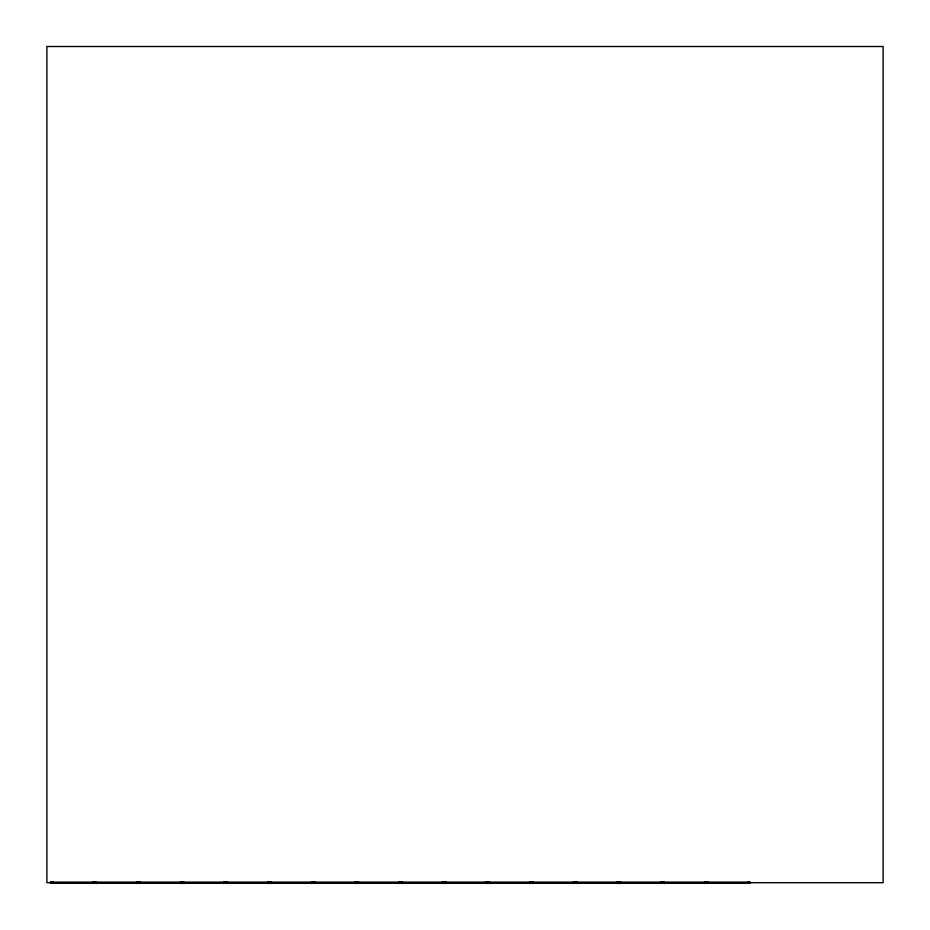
<?xml version="1.0" encoding="UTF-8"?>
<svg xmlns="http://www.w3.org/2000/svg" width="930" height="930" viewBox="0 0 930 930"><rect width="100%" height="100%" fill="white"/><g stroke="black" fill="none" stroke-linecap="round" stroke-linejoin="round"><path stroke-width="1.4" d="M51.673 883.012C49.383 881.628 52.743 883.779 50.813 882.291M94.256 883.012L95.36 883.268L95.36 882.14L94 882.698C94.93 884.814 94.372 880.617 95.348 883.012M94.279 882.64L95.162 883.058M94.325 883.175L95.767 882.849M139.012 883.012L137.838 882.698L138.849 882.21L138.628 883.314L137.861 882.547L139.012 882.396M137.977 882.837L138.465 882.198M138.465 883.209L139.43 882.582M181.699 883.14C182.524 880.013 182.78 884.779 181.338 882.698L182.141 881.907L182.931 882.698L182.141 883.5L181.176 882.849M182.617 882.5L181.687 882.965L182.582 882.454M226.42 882.861C224.293 882.338 227.362 882.907 225.2 882.547M226.769 882.826L224.839 882.582M268.514 882.826L269.642 882.093L269.921 883.151L268.898 882.942L269.642 882.105L269.479 883.5L268.677 882.698L269.479 881.907L270.27 882.698L269.479 883.372L268.514 882.849M269.037 883.14L270.386 882.849M313.747 882.861C311.631 882.338 314.7 882.907 312.538 882.547M357.783 882.826C355.423 882.896 357.492 882.093 356.818 883.5L357.608 882.698L356.248 882.14L356.248 883.268L357.783 882.849M401.086 882.861C398.97 882.338 402.039 882.907 399.877 882.547M399.516 882.582L400.621 883.209L400.749 882.256M445.121 882.849L443.68 883.175L443.587 882.14L444.714 882.14L444.156 883.5C443.587 881.175 445.145 883.547 443.552 882.547M444.156 883.221L444.156 882.175M487.576 882.268C488.331 883.407 487.913 883.663 487.506 882.163C488.192 881.931 487.576 884.058 487.89 882.186M530.984 882.57C532.716 881.001 530.623 884.814 532.286 882.698L530.925 882.14L530.925 883.268L532.053 883.268L531.972 882.233M531.251 882.128L531.356 883.209L531.693 882.221M574.705 882.965L575.647 882.57M575.519 883.058C574.24 882.256 576.182 883.337 574.752 882.384M618.578 882.268L618.636 883.186L619.322 882.57M663.102 882.861C661.032 882.245 663.985 882.954 661.893 882.547M662.09 883.023L662.09 882.384M662.044 882.965L662.858 883.058L662.765 882.256M662.858 883.058L663.462 882.849M706.103 883.221C705.8 881.663 706.963 883.221 705.568 882.547M137.512 882.826L138.117 882.349M224.839 882.826L226.222 882.384M269.107 883.07L269.223 882.268M356.329 882.837L356.55 882.256M530.891 882.547C533.89 882.396 530.1 882.256 530.914 882.942M618.229 882.547C620.949 883.093 616.869 882.012 619.438 882.861M50.964 883.302L51.65 882.64M138.303 883.302L138.628 882.105M181.978 883.302L182.303 882.105L182.745 882.547M225.641 883.302L225.967 882.105M269.316 883.314L269.642 882.105M312.98 883.302L313.305 882.105M356.655 883.302L356.981 882.105M400.319 883.302L400.644 882.105M444.761 882.861L443.912 883.279L444.319 882.105M487.657 883.302L487.983 882.105M531.332 883.314L531.658 882.105M574.996 883.302L575.321 882.093M618.671 883.302L618.996 882.105M662.334 883.302L662.66 882.105M706.777 882.861L706.01 883.314L706.335 882.105M139.047 882.942L137.861 882.547M488.401 882.942L487.215 882.547M574.554 882.547L575.763 882.861M93.837 882.826L95.278 882.233M226.606 882.698L225.246 883.268L225.246 882.14L226.281 882.233M268.805 882.698L269.956 882.233M356.329 882.57L357.294 882.5M399.691 882.698L401.051 882.14L401.051 883.268L400.005 883.175M443.192 882.826L444.633 882.233M487.029 882.698L488.39 882.14L487.82 883.5L487.029 882.698L488.297 882.233M488.494 882.698L487.343 883.175M574.368 882.698L575.728 882.14L575.728 883.268L574.682 883.175M618.264 882.14L618.834 883.5L619.392 882.14L618.264 882.14L619.31 882.233M661.532 882.826L662.974 882.233M663.171 882.698L662.021 883.175M181.536 882.547L182.303 882.105M532.1 882.861L531.495 883.372M137.617 881.907L137.675 883.302L95.592 883.302M224.955 881.907L225.014 883.302L182.931 883.302M443.901 882.268L443.703 882.965M400.074 882.384L400.853 882.338M225.548 882.256L226.164 882.349M269.212 882.256L269.991 882.64M356.899 882.082L355.853 882.826M531.495 882.035L530.53 882.826M619.31 883.175L618.357 883.175M706.172 882.035L705.603 883.268L706.73 883.268L706.172 881.907L705.696 883.175M706.172 883.372L706.649 882.233M356.888 883.221L356.364 882.965M52.417 881.791L52.196 883.314M224.525 881.791L224.746 883.314M268.421 883.314L268.491 881.791M311.864 881.745L312.085 883.314M401.772 881.745L401.551 883.314M489.11 881.791L488.889 883.314M573.88 881.745L574.101 883.314M661.218 881.791L661.439 883.314M748.557 881.791L748.778 883.314M51.929 882.105L94 882.105M95.592 882.105L137.675 882.105L137.059 881.907M139.268 882.105L181.338 882.105L181.338 883.302L139.268 883.302M182.931 882.105L225.014 882.105L224.397 881.907M226.606 882.105L268.677 882.105L268.677 883.302L226.606 883.302M270.27 882.105L312.352 882.105L312.352 883.302L270.27 883.302M313.945 882.105L356.016 882.105L356.016 883.302L313.945 883.302M357.608 882.105L399.691 882.105L399.691 883.302L357.608 883.302M705.37 882.105L663.299 882.105L663.299 883.302L705.37 883.302M749.045 882.105L706.963 882.105L706.963 883.302L749.045 883.302M355.853 882.582L356.341 883.175M530.53 882.582L531.018 883.175M748.871 882.582L749.359 883.175M53.254 882.698L46.895 882.698L46.895 46.5L883.105 46.5L883.105 882.698L747.72 882.698M92.675 882.698L96.929 882.698M136.35 882.698L140.593 882.698M180.013 882.698L184.268 882.698M223.688 882.698L227.931 882.698M267.352 882.698L271.606 882.698M311.027 882.698L315.27 882.698M354.69 882.698L358.945 882.698M398.366 882.698L402.609 882.698M442.029 882.698L446.284 882.698M485.704 882.698L489.947 882.698M529.368 882.698L533.622 882.698M573.043 882.698L577.286 882.698M616.706 882.698L620.961 882.698M660.381 882.698L664.625 882.698M704.045 882.698L708.3 882.698M51.929 883.302L94 883.302M400.621 882.21L400.237 883.14M356.213 882.547L357.422 882.861M268.875 882.547L270.084 882.861M312.899 883.14L312.654 882.837M748.069 881.907L748.069 883.5M707.939 881.907L707.939 883.5M707.277 881.745L707.23 883.314M705.068 881.745L705.103 883.314M704.405 881.907L704.405 883.5M664.276 881.907L664.276 883.5M663.602 881.745L663.567 883.314M660.73 881.907L660.73 883.5M620.601 881.907L620.601 883.5M619.845 881.745L619.892 883.314M617.729 881.745L617.764 883.314M617.067 881.907L617.067 883.5M576.937 881.907L576.937 883.5M576.263 881.745L576.228 883.314M573.392 881.907L573.392 883.5M533.262 881.907L533.262 883.5M532.716 881.745L532.553 883.314M530.437 883.314L530.274 882.105M529.728 881.907L529.728 883.5M489.599 881.907L489.599 883.5M486.762 883.314L486.599 882.105M486.053 881.907L486.053 883.5M445.923 881.907L445.923 883.5M445.203 881.745L445.214 883.314M443.099 883.314L442.982 882.105M442.389 881.907L442.389 883.5M402.26 881.907L402.26 883.5M399.261 881.745L399.423 883.314M398.714 881.907L398.714 883.5M358.585 881.907L358.585 883.5M358.073 882.105L357.876 883.314M355.772 881.745L355.76 883.314M355.051 881.907L355.051 883.5M314.921 881.907L314.921 883.5M314.317 881.745L314.212 883.314M311.376 881.907L311.376 883.5M271.246 881.907L271.246 883.5M270.584 881.745L270.537 883.314M267.712 881.907L267.712 883.5M227.583 881.907L227.583 883.5M226.908 881.745L226.874 883.314M224.037 881.907L224.037 883.5M183.907 881.907L183.907 883.5M183.187 881.745L183.198 883.314M180.92 881.745L181.083 883.314M180.374 881.907L180.374 883.5M140.244 881.907L140.244 883.5M139.57 881.745L139.535 883.314M137.361 881.745L137.408 883.314M136.698 881.907L136.698 883.5M96.569 881.907L96.569 883.5M95.848 881.745L95.86 883.314M93.791 881.745L93.744 883.314M93.035 881.907L93.035 883.5M52.905 881.907L52.905 883.5M50.569 882.14L50.569 883.268L51.696 883.268L51.696 882.14L50.569 882.14M137.907 882.14L137.907 883.268L139.035 883.268L139.035 882.14L137.907 882.14M137.989 882.233L137.989 883.175L138.942 883.175L138.942 882.233L137.989 882.233M312.585 882.14L312.585 883.268L313.712 883.268L313.712 882.14L312.585 882.14M312.666 882.233L312.666 883.175L313.619 883.175L313.619 882.233L312.666 882.233M661.939 882.14L661.939 883.268L663.067 883.268L663.067 882.14L661.939 882.14M749.278 882.14L749.278 883.268L750.405 883.268L750.405 882.14L749.278 882.14M443.354 882.105L401.283 882.105L401.283 883.302L443.354 883.302L443.354 882.105M487.029 882.105L444.947 882.105L444.947 883.302L487.029 883.302L487.029 882.105M530.693 882.105L488.622 882.105L488.622 883.302L530.693 883.302L530.693 882.105M574.368 882.105L532.286 882.105L532.286 883.302L574.368 883.302L574.368 882.105M618.032 882.105L575.961 882.105L575.961 883.302L618.032 883.302L618.032 882.105M661.707 882.105L619.624 882.105L619.624 883.302L661.707 883.302L661.707 882.105"/></g></svg>
